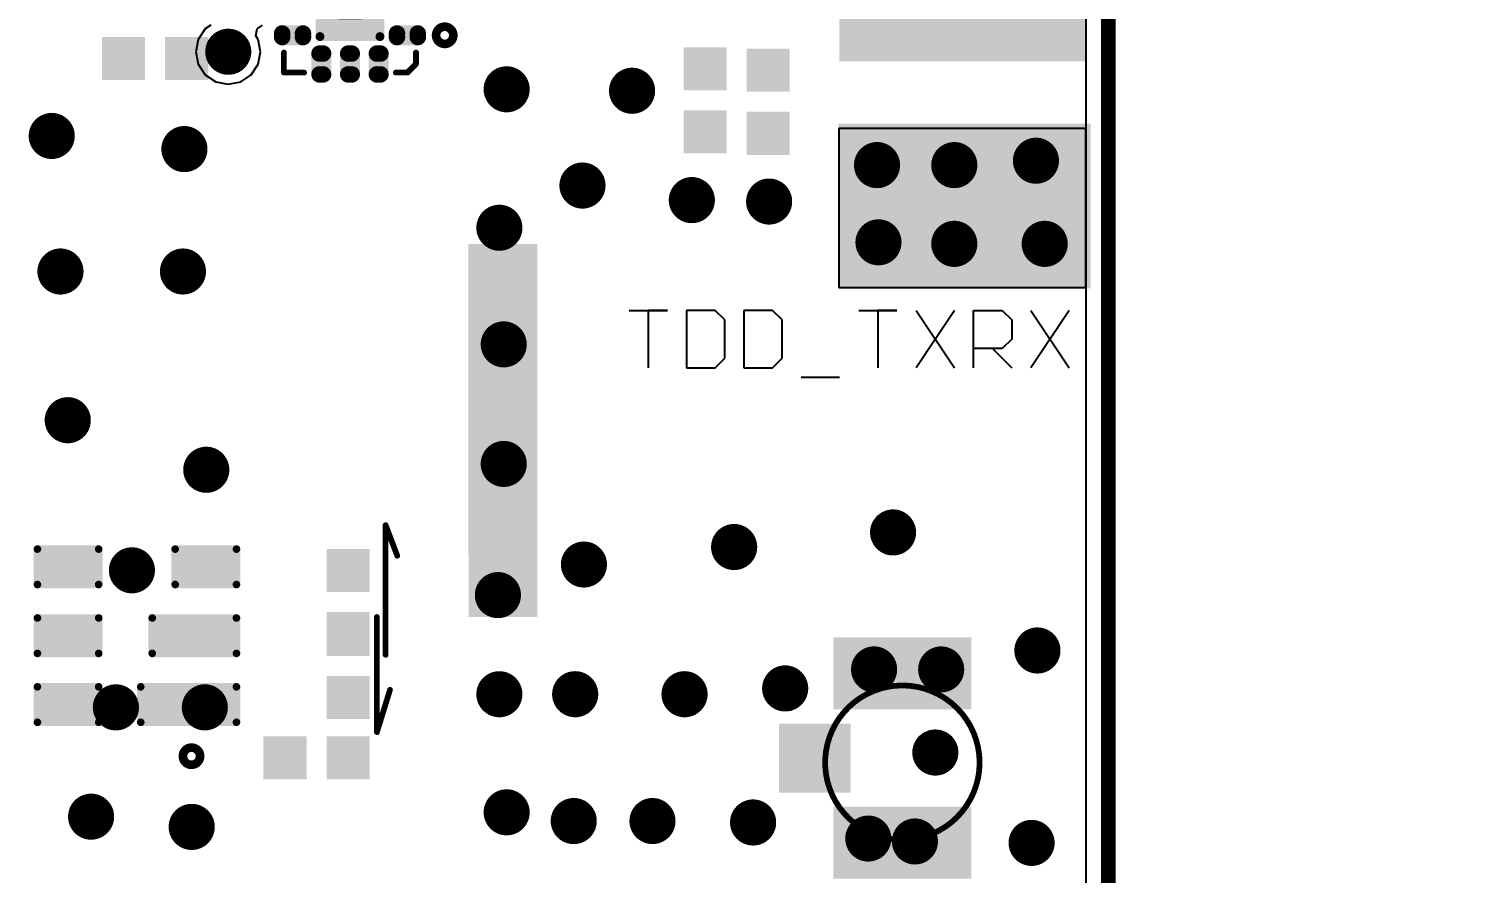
# Model space of a CAD drawing. Header units: inches. Extents: x -103 to 137, y -40 to 49.
# Drawn here: x -9.97 to 15, y -9.31 to 5.41 of the extents above; entities that cross this region are included whole.
import ezdxf

# ---------------------------------------------------------------- set-up
doc = ezdxf.new("R2010")
doc.units = ezdxf.units.IN
doc.header["$MEASUREMENT"] = 0
for name, color, linetype in [('BottomPaste', 16, 'Continuous'), ('BottomSolder', 6, 'Continuous'), ('KeepOutLayer', 6, 'Continuous'), ('Mechanical1', 6, 'Continuous'), ('MidLayer1', 16, 'Continuous'), ('MultiLayer', 9, 'Continuous'), ('TopOverlay', 2, 'Continuous'), ('TopPaste', 8, 'Continuous'), ('TopSolder', 216, 'Continuous'), ('ViaHoleLayer', 16, 'Continuous')]:
    doc.layers.add(name, color=color, linetype=linetype)
doc.layers.add('dim', color=82, linetype='Continuous', lineweight=20)
doc.styles.add('ROMANC', font='romanc.shx', dxfattribs={"bigfont": 'gbcbig.shx'})
doc.dimstyles.new('YanXiu', dxfattribs={"dimtxt": 2.5, "dimasz": 2.2, "dimexe": 0.66, "dimexo": 0.66, "dimgap": 0.66, "dimtad": 0, "dimdsep": 46, "dimtxsty": 'ROMANC', "dimcen": 0, "dimclrd": 256, "dimclre": 131, "dimclrt": 42, "dimazin": 2, "dimtfac": 1, "dimtofl": 0, "dimtmove": 0, "dimatfit": 3, "dimfxl": 1, "dimlwd": 5, "dimlwe": 5, "dimarcsym": 0})

# ---------------------------------------------------------------- blocks, each defined once
blk = doc.blocks.new('HP5210_3')
at = {"layer": 'TopPaste'}
blk.add_solid([(-0.10236, -0.01505), (0.10236, -0.01505), (-0.10236, 0.02432), (0.10236, 0.02432)], dxfattribs=at)
at = {"layer": 'TopSolder'}
blk.add_solid([(-0.10636, -0.01905), (0.10636, -0.01905), (-0.10636, 0.02832), (0.10636, 0.02832)], dxfattribs=at)
blk = doc.blocks.new('CL331_0472_2_10_30')
at = {"layer": 'Mechanical1'}
for points, const_width in [([(0.0498, -0.03002, 1), (-0.05613, -0.03002, 1)], 0.00394), ([(-0.05711, -0.03002, 1), (-0.05515, -0.03002, 1)], 0.00197), ([(0.04882, -0.03002, 1), (0.05079, -0.03002, 1)], 0.00197)]:
    blk.add_lwpolyline(points, format="xyb", close=True, dxfattribs=dict(at, const_width=const_width))
at = {"layer": 'TopPaste'}
for points in [[(-0.01968, 0.00935), (0.01969, 0.00935), (-0.01968, 0.05069), (0.01969, 0.05069)], [(-0.07874, -0.07333), (-0.0374, -0.07333), (-0.07874, 0.01329), (-0.0374, 0.01329)], [(0.0374, -0.07333), (0.07874, -0.07333), (0.0374, 0.01329), (0.07874, 0.01329)]]:
    blk.add_solid(points, dxfattribs=at)
at = {"layer": 'TopSolder'}
for points in [[(-0.02368, 0.00535), (0.02369, 0.00535), (-0.02368, 0.05469), (0.02369, 0.05469)], [(-0.08274, -0.07733), (-0.0334, -0.07733), (-0.08274, 0.01729), (-0.0334, 0.01729)], [(0.0334, -0.07733), (0.08274, -0.07733), (0.0334, 0.01729), (0.08274, 0.01729)]]:
    blk.add_solid(points, dxfattribs=at)
blk = doc.blocks.new('DCC6C_3_0_3_0___38')
at = {"layer": 'TopOverlay'}
for points, const_width in [([(-0.0315, 0.08268, 1), (-0.04331, 0.08268, 1)], 0.00591), ([(-0.04478, 0.08268, 1), (-0.04183, 0.08268, 1)], 0.00295), ([(-0.03297, 0.08268, 1), (-0.03002, 0.08268, 1)], 0.00295)]:
    blk.add_lwpolyline(points, format="xyb", close=True, dxfattribs=dict(at, const_width=const_width))
at = {"layer": 'TopPaste', "const_width": 0.00064}
for points in [[(-0.06858, 0.0594, 1), (-0.06794, 0.0594, 1)], [(-0.00293, 0.0594, 1), (-0.00229, 0.0594, 1)], [(0.02591, 0.0594, 1), (0.02655, 0.0594, 1)], [(0.06794, 0.0594, 1), (0.06858, 0.0594, 1)], [(-0.06858, 0.03509, 1), (-0.06794, 0.03509, 1)], [(-0.00293, 0.03509, 1), (-0.00229, 0.03509, 1)], [(0.02591, 0.03509, 1), (0.02655, 0.03509, 1)], [(0.06794, 0.03509, 1), (0.06858, 0.03509, 1)], [(-0.06858, 0.01216, 1), (-0.06794, 0.01216, 1)], [(-0.0108, 0.01216, 1), (-0.01016, 0.01216, 1)], [(0.02591, 0.01216, 1), (0.02655, 0.01216, 1)], [(0.06794, 0.01216, 1), (0.06858, 0.01216, 1)], [(-0.06858, -0.01216, 1), (-0.06794, -0.01216, 1)], [(-0.0108, -0.01216, 1), (-0.01016, -0.01216, 1)], [(0.02591, -0.01216, 1), (0.02655, -0.01216, 1)], [(0.06794, -0.01216, 1), (0.06858, -0.01216, 1)], [(-0.06858, -0.03509, 1), (-0.06794, -0.03509, 1)], [(-0.02655, -0.03509, 1), (-0.02591, -0.03509, 1)], [(0.02591, -0.03509, 1), (0.02655, -0.03509, 1)], [(0.06794, -0.03509, 1), (0.06858, -0.03509, 1)], [(-0.06858, -0.0594, 1), (-0.06794, -0.0594, 1)], [(-0.02655, -0.0594, 1), (-0.02591, -0.0594, 1)], [(0.02591, -0.0594, 1), (0.02655, -0.0594, 1)], [(0.06794, -0.0594, 1), (0.06858, -0.0594, 1)]]:
    blk.add_lwpolyline(points, format="xyb", close=True, dxfattribs=at)
at = {"layer": 'TopPaste'}
for points in [[(-0.0689, 0.03509), (-0.00197, 0.03509), (-0.0689, 0.0594), (-0.00197, 0.0594)], [(-0.06826, 0.03445), (-0.00261, 0.03445), (-0.06826, 0.06004), (-0.00261, 0.06004)], [(0.02559, 0.03509), (0.0689, 0.03509), (0.02559, 0.0594), (0.0689, 0.0594)], [(0.02623, 0.03445), (0.06826, 0.03445), (0.02623, 0.06004), (0.06826, 0.06004)], [(-0.0689, -0.01216), (-0.00984, -0.01216), (-0.0689, 0.01216), (-0.00984, 0.01216)], [(-0.06826, -0.0128), (-0.01048, -0.0128), (-0.06826, 0.0128), (-0.01048, 0.0128)], [(0.02559, -0.01216), (0.0689, -0.01216), (0.02559, 0.01216), (0.0689, 0.01216)], [(0.02623, -0.0128), (0.06826, -0.0128), (0.02623, 0.0128), (0.06826, 0.0128)], [(-0.0689, -0.0594), (-0.02559, -0.0594), (-0.0689, -0.03509), (-0.02559, -0.03509)], [(-0.06826, -0.06004), (-0.02623, -0.06004), (-0.06826, -0.03445), (-0.02623, -0.03445)], [(0.02559, -0.0594), (0.0689, -0.0594), (0.02559, -0.03509), (0.0689, -0.03509)], [(0.02623, -0.06004), (0.06826, -0.06004), (0.02623, -0.03445), (0.06826, -0.03445)]]:
    blk.add_solid(points, dxfattribs=at)
at = {"layer": 'TopSolder', "const_width": 0.00261}
for points in [[(-0.06956, 0.0594, 1), (-0.06695, 0.0594, 1)], [(-0.00391, 0.0594, 1), (-0.0013, 0.0594, 1)], [(0.02493, 0.0594, 1), (0.02753, 0.0594, 1)], [(0.06695, 0.0594, 1), (0.06956, 0.0594, 1)], [(-0.06956, 0.03509, 1), (-0.06695, 0.03509, 1)], [(-0.00391, 0.03509, 1), (-0.0013, 0.03509, 1)], [(0.02493, 0.03509, 1), (0.02753, 0.03509, 1)], [(0.06695, 0.03509, 1), (0.06956, 0.03509, 1)], [(-0.06956, 0.01216, 1), (-0.06695, 0.01216, 1)], [(-0.01179, 0.01216, 1), (-0.00918, 0.01216, 1)], [(0.02493, 0.01216, 1), (0.02753, 0.01216, 1)], [(0.06695, 0.01216, 1), (0.06956, 0.01216, 1)], [(-0.06956, -0.01216, 1), (-0.06695, -0.01216, 1)], [(-0.01179, -0.01216, 1), (-0.00918, -0.01216, 1)], [(0.02493, -0.01216, 1), (0.02753, -0.01216, 1)], [(0.06695, -0.01216, 1), (0.06956, -0.01216, 1)], [(-0.06956, -0.03509, 1), (-0.06695, -0.03509, 1)], [(-0.02753, -0.03509, 1), (-0.02493, -0.03509, 1)], [(0.02493, -0.03509, 1), (0.02753, -0.03509, 1)], [(0.06695, -0.03509, 1), (0.06956, -0.03509, 1)], [(-0.06956, -0.0594, 1), (-0.06695, -0.0594, 1)], [(-0.02753, -0.0594, 1), (-0.02493, -0.0594, 1)], [(0.02493, -0.0594, 1), (0.02753, -0.0594, 1)], [(0.06695, -0.0594, 1), (0.06956, -0.0594, 1)]]:
    blk.add_lwpolyline(points, format="xyb", close=True, dxfattribs=at)
at = {"layer": 'TopSolder'}
for points in [[(-0.07087, 0.03509), (0, 0.03509), (-0.07087, 0.0594), (0, 0.0594)], [(-0.06826, 0.03248), (-0.00261, 0.03248), (-0.06826, 0.06201), (-0.00261, 0.06201)], [(0.02362, 0.03509), (0.07087, 0.03509), (0.02362, 0.0594), (0.07087, 0.0594)], [(0.02623, 0.03248), (0.06826, 0.03248), (0.02623, 0.06201), (0.06826, 0.06201)], [(-0.07087, -0.01216), (-0.00787, -0.01216), (-0.07087, 0.01216), (-0.00787, 0.01216)], [(-0.06826, -0.01476), (-0.01048, -0.01476), (-0.06826, 0.01476), (-0.01048, 0.01476)], [(0.02362, -0.01216), (0.07087, -0.01216), (0.02362, 0.01216), (0.07087, 0.01216)], [(0.02623, -0.01476), (0.06826, -0.01476), (0.02623, 0.01476), (0.06826, 0.01476)], [(-0.07087, -0.0594), (-0.02362, -0.0594), (-0.07087, -0.03509), (-0.02362, -0.03509)], [(-0.06826, -0.06201), (-0.02623, -0.06201), (-0.06826, -0.03248), (-0.02623, -0.03248)], [(0.02362, -0.0594), (0.07087, -0.0594), (0.02362, -0.03509), (0.07087, -0.03509)], [(0.02623, -0.06201), (0.06826, -0.06201), (0.02623, -0.03248), (0.06826, -0.03248)]]:
    blk.add_solid(points, dxfattribs=at)
blk = doc.blocks.new('____12_2_2___39')
at = {"layer": 'TopOverlay', "const_width": 0.00394}
for points in [[(-0.03937, 0.04528), (-0.04528, 0.03937)], [(-0.04528, 0.03937), (-0.04528, 0.0315)], [(-0.0315, 0.04528), (-0.03937, 0.04528)], [(0.04528, 0.04528), (0.0315, 0.04528)], [(0.04528, 0.04528), (0.04528, 0.0315)], [(-0.04528, -0.0315), (-0.04528, -0.04528)], [(0.04528, -0.0315), (0.04528, -0.04528)], [(-0.0315, -0.04528), (-0.04528, -0.04528)], [(0.04528, -0.04528), (0.0315, -0.04528)]]:
    blk.add_lwpolyline(points, dxfattribs=at)
at = {"layer": 'TopOverlay'}
for points, const_width in [([(-0.04626, 0.03937, 1), (-0.04429, 0.03937, 1)], 0.00197), ([(-0.04626, 0.03937, 1), (-0.04429, 0.03937, 1)], 0.00197), ([(-0.04035, 0.04528, 1), (-0.03839, 0.04528, 1)], 0.00197), ([(-0.04035, 0.04528, 1), (-0.03839, 0.04528, 1)], 0.00197), ([(-0.03248, 0.04528, 1), (-0.03051, 0.04528, 1)], 0.00197), ([(0.03051, 0.04528, 1), (0.03248, 0.04528, 1)], 0.00197), ([(0.04429, 0.04528, 1), (0.04626, 0.04528, 1)], 0.00197), ([(0.04429, 0.04528, 1), (0.04626, 0.04528, 1)], 0.00197), ([(-0.04626, 0.0315, 1), (-0.04429, 0.0315, 1)], 0.00197), ([(0.04429, 0.0315, 1), (0.04626, 0.0315, 1)], 0.00197), ([(-0.05906, 0.01969, 1), (-0.07087, 0.01969, 1)], 0.00591), ([(-0.07234, 0.01969, 1), (-0.06939, 0.01969, 1)], 0.00295), ([(-0.06053, 0.01969, 1), (-0.05758, 0.01969, 1)], 0.00295), ([(-0.04626, -0.0315, 1), (-0.04429, -0.0315, 1)], 0.00197), ([(0.04429, -0.0315, 1), (0.04626, -0.0315, 1)], 0.00197), ([(-0.04626, -0.04528, 1), (-0.04429, -0.04528, 1)], 0.00197), ([(-0.04626, -0.04528, 1), (-0.04429, -0.04528, 1)], 0.00197), ([(-0.03248, -0.04528, 1), (-0.03051, -0.04528, 1)], 0.00197), ([(0.03051, -0.04528, 1), (0.03248, -0.04528, 1)], 0.00197), ([(0.04429, -0.04528, 1), (0.04626, -0.04528, 1)], 0.00197), ([(0.04429, -0.04528, 1), (0.04626, -0.04528, 1)], 0.00197)]:
    blk.add_lwpolyline(points, format="xyb", close=True, dxfattribs=dict(at, const_width=const_width))
at = {"layer": 'TopPaste'}
for p, q in [((0.00787, 0.00787), (-0.00787, 0.00787)), ((-0.00787, 0.00787), (-0.00787, -0.00787)), ((0.00787, -0.00787), (0.00787, 0.00787)), ((-0.00787, -0.00787), (0.00787, -0.00787))]:
    blk.add_line(p, q, dxfattribs=at)
at = {"layer": 'TopPaste', "const_width": 0.00369}
for points in [[(-0.02276, 0.04651, 1), (-0.01907, 0.04651, 1)], [(-0.0203, 0.04651, 1), (-0.01661, 0.04651, 1)], [(-0.00308, 0.04651, 1), (0.00062, 0.04651, 1)], [(-0.00062, 0.04651, 1), (0.00308, 0.04651, 1)], [(0.01661, 0.04651, 1), (0.0203, 0.04651, 1)], [(0.01907, 0.04651, 1), (0.02276, 0.04651, 1)], [(-0.02276, 0.03223, 1), (-0.01907, 0.03223, 1)], [(-0.0203, 0.03223, 1), (-0.01661, 0.03223, 1)], [(-0.00308, 0.03223, 1), (0.00062, 0.03223, 1)], [(-0.00062, 0.03223, 1), (0.00308, 0.03223, 1)], [(0.01661, 0.03223, 1), (0.0203, 0.03223, 1)], [(0.01907, 0.03223, 1), (0.02276, 0.03223, 1)], [(-0.04835, 0.02092, 1), (-0.04466, 0.02092, 1)], [(-0.04835, 0.01845, 1), (-0.04466, 0.01845, 1)], [(-0.03408, 0.02092, 1), (-0.03039, 0.02092, 1)], [(-0.03408, 0.01845, 1), (-0.03039, 0.01845, 1)], [(0.03039, 0.02092, 1), (0.03408, 0.02092, 1)], [(0.03039, 0.01845, 1), (0.03408, 0.01845, 1)], [(0.04466, 0.02092, 1), (0.04835, 0.02092, 1)], [(0.04466, 0.01845, 1), (0.04835, 0.01845, 1)], [(-0.04835, 0.00123, 1), (-0.04466, 0.00123, 1)], [(-0.04835, -0.00123, 1), (-0.04466, -0.00123, 1)], [(-0.03408, 0.00123, 1), (-0.03039, 0.00123, 1)], [(-0.03408, -0.00123, 1), (-0.03039, -0.00123, 1)], [(0.03039, 0.00123, 1), (0.03408, 0.00123, 1)], [(0.03039, -0.00123, 1), (0.03408, -0.00123, 1)], [(0.04466, 0.00123, 1), (0.04835, 0.00123, 1)], [(0.04466, -0.00123, 1), (0.04835, -0.00123, 1)], [(-0.04835, -0.01845, 1), (-0.04466, -0.01845, 1)], [(-0.04835, -0.02092, 1), (-0.04466, -0.02092, 1)], [(-0.03408, -0.01845, 1), (-0.03039, -0.01845, 1)], [(-0.03408, -0.02092, 1), (-0.03039, -0.02092, 1)], [(0.03039, -0.01845, 1), (0.03408, -0.01845, 1)], [(0.03039, -0.02092, 1), (0.03408, -0.02092, 1)], [(0.04466, -0.01845, 1), (0.04835, -0.01845, 1)], [(0.04466, -0.02092, 1), (0.04835, -0.02092, 1)], [(-0.02276, -0.03223, 1), (-0.01907, -0.03223, 1)], [(-0.0203, -0.03223, 1), (-0.01661, -0.03223, 1)], [(-0.00308, -0.03223, 1), (0.00062, -0.03223, 1)], [(-0.00062, -0.03223, 1), (0.00308, -0.03223, 1)], [(0.01661, -0.03223, 1), (0.0203, -0.03223, 1)], [(0.01907, -0.03223, 1), (0.02276, -0.03223, 1)], [(-0.02276, -0.04651, 1), (-0.01907, -0.04651, 1)], [(-0.0203, -0.04651, 1), (-0.01661, -0.04651, 1)], [(-0.00308, -0.04651, 1), (0.00062, -0.04651, 1)], [(-0.00062, -0.04651, 1), (0.00308, -0.04651, 1)], [(0.01661, -0.04651, 1), (0.0203, -0.04651, 1)], [(0.01907, -0.04651, 1), (0.02276, -0.04651, 1)]]:
    blk.add_lwpolyline(points, format="xyb", close=True, dxfattribs=at)
at = {"layer": 'TopPaste'}
for points in [[(-0.02092, 0.02854), (-0.01845, 0.02854), (-0.02092, 0.0502), (-0.01845, 0.0502)], [(-0.00123, 0.02854), (0.00123, 0.02854), (-0.00123, 0.0502), (0.00123, 0.0502)], [(0.01845, 0.02854), (0.02092, 0.02854), (0.01845, 0.0502), (0.02092, 0.0502)], [(-0.02461, 0.03223), (-0.01476, 0.03223), (-0.02461, 0.04651), (-0.01476, 0.04651)], [(-0.00492, 0.03223), (0.00492, 0.03223), (-0.00492, 0.04651), (0.00492, 0.04651)], [(0.01476, 0.03223), (0.02461, 0.03223), (0.01476, 0.04651), (0.02461, 0.04651)], [(-0.02854, 0.01845), (-0.02854, 0.02092), (-0.0502, 0.01845), (-0.0502, 0.02092)], [(-0.03223, 0.01476), (-0.03223, 0.02461), (-0.04651, 0.01476), (-0.04651, 0.02461)], [(0.0502, 0.01845), (0.0502, 0.02092), (0.02854, 0.01845), (0.02854, 0.02092)], [(0.04651, 0.01476), (0.04651, 0.02461), (0.03223, 0.01476), (0.03223, 0.02461)], [(-0.01772, -0.01772), (0.01772, -0.01772), (-0.01772, 0.01772), (0.01772, 0.01772)], [(-0.02854, -0.00123), (-0.02854, 0.00123), (-0.0502, -0.00123), (-0.0502, 0.00123)], [(-0.03223, -0.00492), (-0.03223, 0.00492), (-0.04651, -0.00492), (-0.04651, 0.00492)], [(0.0502, -0.00123), (0.0502, 0.00123), (0.02854, -0.00123), (0.02854, 0.00123)], [(0.04651, -0.00492), (0.04651, 0.00492), (0.03223, -0.00492), (0.03223, 0.00492)], [(-0.02854, -0.02092), (-0.02854, -0.01845), (-0.0502, -0.02092), (-0.0502, -0.01845)], [(-0.03223, -0.02461), (-0.03223, -0.01476), (-0.04651, -0.02461), (-0.04651, -0.01476)], [(0.0502, -0.02092), (0.0502, -0.01845), (0.02854, -0.02092), (0.02854, -0.01845)], [(0.04651, -0.02461), (0.04651, -0.01476), (0.03223, -0.02461), (0.03223, -0.01476)], [(-0.02092, -0.0502), (-0.01845, -0.0502), (-0.02092, -0.02854), (-0.01845, -0.02854)], [(-0.00123, -0.0502), (0.00123, -0.0502), (-0.00123, -0.02854), (0.00123, -0.02854)], [(0.01845, -0.0502), (0.02092, -0.0502), (0.01845, -0.02854), (0.02092, -0.02854)], [(-0.02461, -0.04651), (-0.01476, -0.04651), (-0.02461, -0.03223), (-0.01476, -0.03223)], [(-0.00492, -0.04651), (0.00492, -0.04651), (-0.00492, -0.03223), (0.00492, -0.03223)], [(0.01476, -0.04651), (0.02461, -0.04651), (0.01476, -0.03223), (0.02461, -0.03223)]]:
    blk.add_solid(points, dxfattribs=at)
at = {"layer": 'TopSolder'}
for points, const_width in [([(-0.02374, 0.04651, 1), (-0.01809, 0.04651, 1)], 0.00566), ([(-0.02128, 0.04651, 1), (-0.01562, 0.04651, 1)], 0.00566), ([(-0.00406, 0.04651, 1), (0.0016, 0.04651, 1)], 0.00566), ([(-0.0016, 0.04651, 1), (0.00406, 0.04651, 1)], 0.00566), ([(0.01562, 0.04651, 1), (0.02128, 0.04651, 1)], 0.00566), ([(0.01809, 0.04651, 1), (0.02374, 0.04651, 1)], 0.00566), ([(-0.02374, 0.03223, 1), (-0.01809, 0.03223, 1)], 0.00566), ([(-0.02128, 0.03223, 1), (-0.01562, 0.03223, 1)], 0.00566), ([(-0.00406, 0.03223, 1), (0.0016, 0.03223, 1)], 0.00566), ([(-0.0016, 0.03223, 1), (0.00406, 0.03223, 1)], 0.00566), ([(0.01562, 0.03223, 1), (0.02128, 0.03223, 1)], 0.00566), ([(0.01809, 0.03223, 1), (0.02374, 0.03223, 1)], 0.00566), ([(-0.04934, 0.02092, 1), (-0.04368, 0.02092, 1)], 0.00566), ([(-0.04934, 0.01845, 1), (-0.04368, 0.01845, 1)], 0.00566), ([(-0.03506, 0.02092, 1), (-0.0294, 0.02092, 1)], 0.00566), ([(-0.03506, 0.01845, 1), (-0.0294, 0.01845, 1)], 0.00566), ([(-0.0221, 0.02057, 1), (-0.01905, 0.02057, 1)], 0.00305), ([(0.01905, 0.02057, 1), (0.0221, 0.02057, 1)], 0.00305), ([(0.0294, 0.02092, 1), (0.03506, 0.02092, 1)], 0.00566), ([(0.0294, 0.01845, 1), (0.03506, 0.01845, 1)], 0.00566), ([(0.04368, 0.02092, 1), (0.04934, 0.02092, 1)], 0.00566), ([(0.04368, 0.01845, 1), (0.04934, 0.01845, 1)], 0.00566), ([(-0.04934, 0.00123, 1), (-0.04368, 0.00123, 1)], 0.00566), ([(-0.04934, -0.00123, 1), (-0.04368, -0.00123, 1)], 0.00566), ([(-0.03506, 0.00123, 1), (-0.0294, 0.00123, 1)], 0.00566), ([(-0.03506, -0.00123, 1), (-0.0294, -0.00123, 1)], 0.00566), ([(0.0294, 0.00123, 1), (0.03506, 0.00123, 1)], 0.00566), ([(0.0294, -0.00123, 1), (0.03506, -0.00123, 1)], 0.00566), ([(0.04368, 0.00123, 1), (0.04934, 0.00123, 1)], 0.00566), ([(0.04368, -0.00123, 1), (0.04934, -0.00123, 1)], 0.00566), ([(-0.04934, -0.01845, 1), (-0.04368, -0.01845, 1)], 0.00566), ([(-0.04934, -0.02092, 1), (-0.04368, -0.02092, 1)], 0.00566), ([(-0.03506, -0.01845, 1), (-0.0294, -0.01845, 1)], 0.00566), ([(-0.03506, -0.02092, 1), (-0.0294, -0.02092, 1)], 0.00566), ([(-0.0221, -0.02057, 1), (-0.01905, -0.02057, 1)], 0.00305), ([(0.01905, -0.02057, 1), (0.0221, -0.02057, 1)], 0.00305), ([(0.0294, -0.01845, 1), (0.03506, -0.01845, 1)], 0.00566), ([(0.0294, -0.02092, 1), (0.03506, -0.02092, 1)], 0.00566), ([(0.04368, -0.01845, 1), (0.04934, -0.01845, 1)], 0.00566), ([(0.04368, -0.02092, 1), (0.04934, -0.02092, 1)], 0.00566), ([(-0.02374, -0.03223, 1), (-0.01809, -0.03223, 1)], 0.00566), ([(-0.02128, -0.03223, 1), (-0.01562, -0.03223, 1)], 0.00566), ([(-0.00406, -0.03223, 1), (0.0016, -0.03223, 1)], 0.00566), ([(-0.0016, -0.03223, 1), (0.00406, -0.03223, 1)], 0.00566), ([(0.01562, -0.03223, 1), (0.02128, -0.03223, 1)], 0.00566), ([(0.01809, -0.03223, 1), (0.02374, -0.03223, 1)], 0.00566), ([(-0.02374, -0.04651, 1), (-0.01809, -0.04651, 1)], 0.00566), ([(-0.02128, -0.04651, 1), (-0.01562, -0.04651, 1)], 0.00566), ([(-0.00406, -0.04651, 1), (0.0016, -0.04651, 1)], 0.00566), ([(-0.0016, -0.04651, 1), (0.00406, -0.04651, 1)], 0.00566), ([(0.01562, -0.04651, 1), (0.02128, -0.04651, 1)], 0.00566), ([(0.01809, -0.04651, 1), (0.02374, -0.04651, 1)], 0.00566)]:
    blk.add_lwpolyline(points, format="xyb", close=True, dxfattribs=dict(at, const_width=const_width))
for points in [[(-0.02092, 0.02657), (-0.01845, 0.02657), (-0.02092, 0.05217), (-0.01845, 0.05217)], [(-0.00123, 0.02657), (0.00123, 0.02657), (-0.00123, 0.05217), (0.00123, 0.05217)], [(0.01845, 0.02657), (0.02092, 0.02657), (0.01845, 0.05217), (0.02092, 0.05217)], [(-0.02657, 0.03223), (-0.0128, 0.03223), (-0.02657, 0.04651), (-0.0128, 0.04651)], [(-0.00689, 0.03223), (0.00689, 0.03223), (-0.00689, 0.04651), (0.00689, 0.04651)], [(0.0128, 0.03223), (0.02657, 0.03223), (0.0128, 0.04651), (0.02657, 0.04651)], [(-0.02657, 0.01845), (-0.02657, 0.02092), (-0.05217, 0.01845), (-0.05217, 0.02092)], [(-0.03223, 0.0128), (-0.03223, 0.02657), (-0.04651, 0.0128), (-0.04651, 0.02657)], [(-0.02362, -0.02057), (0.02362, -0.02057), (-0.02362, 0.02057), (0.02362, 0.02057)], [(-0.02057, -0.02362), (0.02057, -0.02362), (-0.02057, 0.02362), (0.02057, 0.02362)], [(0.05217, 0.01845), (0.05217, 0.02092), (0.02657, 0.01845), (0.02657, 0.02092)], [(0.04651, 0.0128), (0.04651, 0.02657), (0.03223, 0.0128), (0.03223, 0.02657)], [(-0.02657, -0.00123), (-0.02657, 0.00123), (-0.05217, -0.00123), (-0.05217, 0.00123)], [(-0.03223, -0.00689), (-0.03223, 0.00689), (-0.04651, -0.00689), (-0.04651, 0.00689)], [(0.05217, -0.00123), (0.05217, 0.00123), (0.02657, -0.00123), (0.02657, 0.00123)], [(0.04651, -0.00689), (0.04651, 0.00689), (0.03223, -0.00689), (0.03223, 0.00689)], [(-0.02657, -0.02092), (-0.02657, -0.01845), (-0.05217, -0.02092), (-0.05217, -0.01845)], [(-0.03223, -0.02657), (-0.03223, -0.0128), (-0.04651, -0.02657), (-0.04651, -0.0128)], [(0.05217, -0.02092), (0.05217, -0.01845), (0.02657, -0.02092), (0.02657, -0.01845)], [(0.04651, -0.02657), (0.04651, -0.0128), (0.03223, -0.02657), (0.03223, -0.0128)], [(-0.02092, -0.05217), (-0.01845, -0.05217), (-0.02092, -0.02657), (-0.01845, -0.02657)], [(-0.00123, -0.05217), (0.00123, -0.05217), (-0.00123, -0.02657), (0.00123, -0.02657)], [(0.01845, -0.05217), (0.02092, -0.05217), (0.01845, -0.02657), (0.02092, -0.02657)], [(-0.02657, -0.04651), (-0.0128, -0.04651), (-0.02657, -0.03223), (-0.0128, -0.03223)], [(-0.00689, -0.04651), (0.00689, -0.04651), (-0.00689, -0.03223), (0.00689, -0.03223)], [(0.0128, -0.04651), (0.02657, -0.04651), (0.0128, -0.03223), (0.02657, -0.03223)]]:
    blk.add_solid(points, dxfattribs=at)
blk = doc.blocks.new('SMA_EDGE_49')
at = {"layer": 'BottomPaste'}
for points in [[(-0.1975, 0.1075), (-0.0325, 0.1075), (-0.1975, 0.2125), (-0.0325, 0.2125)], [(-0.1975, -0.1675), (-0.0325, -0.1675), (-0.1975, -0.0625), (-0.0325, -0.0625)]]:
    blk.add_solid(points, dxfattribs=at)
at = {"layer": 'BottomSolder'}
for p, q in [((-0.03181, 0.21327), (-0.2011, 0.21327)), ((-0.2011, 0.21327), (-0.2011, 0.10421)), ((-0.03181, 0.10421), (-0.03181, 0.21327)), ((-0.2011, 0.10421), (-0.03181, 0.10421)), ((-0.03181, -0.06193), (-0.2011, -0.06193)), ((-0.2011, -0.06193), (-0.2011, -0.17098)), ((-0.03181, -0.17098), (-0.03181, -0.06193)), ((-0.2011, -0.17098), (-0.03181, -0.17098))]:
    blk.add_line(p, q, dxfattribs=at)
for points in [[(-0.2015, 0.1035), (-0.0285, 0.1035), (-0.2015, 0.2165), (-0.0285, 0.2165)], [(-0.2015, -0.1715), (-0.0285, -0.1715), (-0.2015, -0.0585), (-0.0285, -0.0585)]]:
    blk.add_solid(points, dxfattribs=at)
at = {"layer": 'TopPaste'}
for points in [[(-0.19896, 0.10614), (-0.03396, 0.10614), (-0.19896, 0.21114), (-0.03396, 0.21114)], [(-0.19896, -0.01386), (-0.03396, -0.01386), (-0.19896, 0.05614), (-0.03396, 0.05614)], [(-0.19896, -0.16886), (-0.03396, -0.16886), (-0.19896, -0.06386), (-0.03396, -0.06386)]]:
    blk.add_solid(points, dxfattribs=at)
at = {"layer": 'TopSolder'}
for points in [[(-0.20093, 0.10417), (-0.03199, 0.10417), (-0.20093, 0.21311), (-0.03199, 0.21311)], [(-0.20093, -0.01583), (-0.03199, -0.01583), (-0.20093, 0.05811), (-0.03199, 0.05811)], [(-0.20093, -0.17083), (-0.03199, -0.17083), (-0.20093, -0.06189), (-0.03199, -0.06189)]]:
    blk.add_solid(points, dxfattribs=at)
blk = doc.blocks.new('____402_____133')
at = {"layer": 'TopPaste'}
for points in [[(-0.03445, -0.0128), (-0.00886, -0.0128), (-0.03445, 0.0128), (-0.00886, 0.0128)], [(0.00886, -0.0128), (0.03445, -0.0128), (0.00886, 0.0128), (0.03445, 0.0128)]]:
    blk.add_solid(points, dxfattribs=at)
at = {"layer": 'TopSolder'}
for points in [[(-0.03642, -0.01476), (-0.00689, -0.01476), (-0.03642, 0.01476), (-0.00689, 0.01476)], [(0.00689, -0.01476), (0.03642, -0.01476), (0.00689, 0.01476), (0.03642, 0.01476)]]:
    blk.add_solid(points, dxfattribs=at)
blk = doc.blocks.new('____402_____136')
at = {"layer": 'TopPaste'}
for points in [[(-0.03445, -0.0128), (-0.00886, -0.0128), (-0.03445, 0.0128), (-0.00886, 0.0128)], [(0.00886, -0.0128), (0.03445, -0.0128), (0.00886, 0.0128), (0.03445, 0.0128)]]:
    blk.add_solid(points, dxfattribs=at)
at = {"layer": 'TopSolder'}
for points in [[(-0.03642, -0.01476), (-0.00689, -0.01476), (-0.03642, 0.01476), (-0.00689, 0.01476)], [(0.00689, -0.01476), (0.03642, -0.01476), (0.00689, 0.01476), (0.03642, 0.01476)]]:
    blk.add_solid(points, dxfattribs=at)
blk = doc.blocks.new('____402_____140')
at = {"layer": 'TopPaste'}
for points in [[(-0.03445, -0.0128), (-0.00886, -0.0128), (-0.03445, 0.0128), (-0.00886, 0.0128)], [(0.00886, -0.0128), (0.03445, -0.0128), (0.00886, 0.0128), (0.03445, 0.0128)]]:
    blk.add_solid(points, dxfattribs=at)
at = {"layer": 'TopSolder'}
for points in [[(-0.03642, -0.01476), (-0.00689, -0.01476), (-0.03642, 0.01476), (-0.00689, 0.01476)], [(0.00689, -0.01476), (0.03642, -0.01476), (0.00689, 0.01476), (0.03642, 0.01476)]]:
    blk.add_solid(points, dxfattribs=at)
blk = doc.blocks.new('____402_____143')
at = {"layer": 'TopPaste'}
for points in [[(-0.03445, -0.0128), (-0.00886, -0.0128), (-0.03445, 0.0128), (-0.00886, 0.0128)], [(0.00886, -0.0128), (0.03445, -0.0128), (0.00886, 0.0128), (0.03445, 0.0128)]]:
    blk.add_solid(points, dxfattribs=at)
at = {"layer": 'TopSolder'}
for points in [[(-0.03642, -0.01476), (-0.00689, -0.01476), (-0.03642, 0.01476), (-0.00689, 0.01476)], [(0.00689, -0.01476), (0.03642, -0.01476), (0.00689, 0.01476), (0.03642, 0.01476)]]:
    blk.add_solid(points, dxfattribs=at)
blk = doc.blocks.new('____402_____144')
at = {"layer": 'TopPaste'}
for points in [[(-0.03445, -0.0128), (-0.00886, -0.0128), (-0.03445, 0.0128), (-0.00886, 0.0128)], [(0.00886, -0.0128), (0.03445, -0.0128), (0.00886, 0.0128), (0.03445, 0.0128)]]:
    blk.add_solid(points, dxfattribs=at)
at = {"layer": 'TopSolder'}
for points in [[(-0.03642, -0.01476), (-0.00689, -0.01476), (-0.03642, 0.01476), (-0.00689, 0.01476)], [(0.00689, -0.01476), (0.03642, -0.01476), (0.00689, 0.01476), (0.03642, 0.01476)]]:
    blk.add_solid(points, dxfattribs=at)
blk = doc.blocks.new('____402_____145')
at = {"layer": 'TopPaste'}
for points in [[(-0.03445, -0.0128), (-0.00886, -0.0128), (-0.03445, 0.0128), (-0.00886, 0.0128)], [(0.00886, -0.0128), (0.03445, -0.0128), (0.00886, 0.0128), (0.03445, 0.0128)]]:
    blk.add_solid(points, dxfattribs=at)
at = {"layer": 'TopSolder'}
for points in [[(-0.03642, -0.01476), (-0.00689, -0.01476), (-0.03642, 0.01476), (-0.00689, 0.01476)], [(0.00689, -0.01476), (0.03642, -0.01476), (0.00689, 0.01476), (0.03642, 0.01476)]]:
    blk.add_solid(points, dxfattribs=at)
blk = doc.blocks.new('*D217')
at = {"layer": 'Defpoints', "color": 0}
for p in [(0.773, 30.358), (40.358, 30.358), (0.773, -19.654)]:
    blk.add_point(p, dxfattribs=at)
at = {"layer": 'dim', "color": 131, "lineweight": 5}
for p, q in [((1.273, 30.358), (40.858, 30.358)), ((1.273, -19.654), (40.858, -19.654))]:
    blk.add_line(p, q, dxfattribs=at)
at = {"layer": 'dim', "lineweight": 5}
for p, q in [((40.358, 28.358), (40.358, 10.554)), ((40.358, -17.654), (40.358, 0.15))]:
    blk.add_line(p, q, dxfattribs=at)
at = {"layer": 'dim'}
for points in [[(40.025, 28.358), (40.692, 28.358), (40.358, 30.358)], [(40.025, -17.654), (40.692, -17.654), (40.358, -19.654)]]:
    blk.add_solid(points, dxfattribs=at)
at = {"layer": 'dim', "color": 42, "insert": (40.358, 5.352), "char_height": 2.5, "attachment_point": 5, "rotation": 90, "style": 'ROMANC'}
blk.add_mtext('50.01', dxfattribs=at)

msp = doc.modelspace()

# ---------------------------------------------------------------- linework, layer by layer
at = {"layer": 'BottomSolder', "const_width": 0.402}
for points in [[(-6.699, 5.003, 1), (-6.298, 5.003, 1)], [(-1.849, 4.349, 1), (-1.448, 4.349, 1)], [(0.335, 4.323, 1), (0.737, 4.323, 1)], [(-9.774, 3.536, 1), (-9.373, 3.536, 1)], [(-7.463, 3.307, 1), (-7.061, 3.307, 1)], [(7.371, 3.104, 1), (7.772, 3.104, 1)], [(4.602, 3.028, 1), (5.004, 3.028, 1)], [(5.948, 3.028, 1), (6.35, 3.028, 1)], [(-0.529, 2.672, 1), (-0.127, 2.672, 1)], [(1.376, 2.418, 1), (1.778, 2.418, 1)], [(2.723, 2.393, 1), (3.124, 2.393, 1)], [(-1.976, 1.936, 1), (-1.575, 1.936, 1)], [(4.628, 1.682, 1), (5.029, 1.682, 1)], [(5.948, 1.656, 1), (6.35, 1.656, 1)], [(7.523, 1.656, 1), (7.925, 1.656, 1)], [(-9.622, 1.174, 1), (-9.22, 1.174, 1)], [(-7.488, 1.174, 1), (-7.087, 1.174, 1)], [(-1.9, -0.096, 1), (-1.499, -0.096, 1)], [(-9.495, -1.417, 1), (-9.093, -1.417, 1)], [(-7.082, -2.281, 1), (-6.68, -2.281, 1)], [(-1.9, -2.179, 1), (-1.499, -2.179, 1)], [(4.882, -3.373, 1), (5.283, -3.373, 1)], [(2.113, -3.627, 1), (2.515, -3.627, 1)], [(-8.377, -4.033, 1), (-7.976, -4.033, 1)], [(-0.503, -3.932, 1), (-0.102, -3.932, 1)], [(-2.002, -4.465, 1), (-1.6, -4.465, 1)], [(7.396, -5.43, 1), (7.798, -5.43, 1)], [(4.551, -5.76, 1), (4.953, -5.76, 1)], [(5.72, -5.76, 1), (6.121, -5.76, 1)], [(3.002, -6.091, 1), (3.404, -6.091, 1)], [(-1.976, -6.192, 1), (-1.575, -6.192, 1)], [(-0.656, -6.192, 1), (-0.254, -6.192, 1)], [(1.249, -6.192, 1), (1.651, -6.192, 1)], [(-8.657, -6.421, 1), (-8.255, -6.421, 1)], [(-7.107, -6.421, 1), (-6.706, -6.421, 1)], [(5.618, -7.208, 1), (6.02, -7.208, 1)], [(-9.088, -8.326, 1), (-8.687, -8.326, 1)], [(-1.849, -8.25, 1), (-1.448, -8.25, 1)], [(-7.336, -8.504, 1), (-6.934, -8.504, 1)], [(-0.681, -8.402, 1), (-0.279, -8.402, 1)], [(0.691, -8.402, 1), (1.092, -8.402, 1)], [(2.443, -8.427, 1), (2.845, -8.427, 1)], [(4.45, -8.707, 1), (4.851, -8.707, 1)], [(5.263, -8.758, 1), (5.664, -8.758, 1)], [(7.295, -8.783, 1), (7.696, -8.783, 1)]]:
    msp.add_lwpolyline(points, format="xyb", close=True, dxfattribs=at)
at = {"layer": 'KeepOutLayer', "const_width": 0.254}
msp.add_lwpolyline([(8.832, -14.955), (8.832, 25.482)], dxfattribs=at)
at = {"layer": 'MidLayer1'}
for p, q in [((8.443, 25.334), (8.443, -14.955)), ((-6.898, 5.402), (-7.02, 5.219)), ((-6.804, 5.465), (-6.898, 5.402)), ((-6.017, 5.28), (-5.993, 5.404)), ((-5.977, 5.219), (-6.017, 5.28)), ((-5.993, 5.404), (-5.899, 5.467)), ((-7.02, 5.219), (-7.063, 5.003)), ((-7.063, 5.003), (-7.02, 4.786)), ((-5.934, 5.003), (-5.977, 5.219)), ((-5.977, 4.786), (-5.934, 5.003)), ((-7.02, 4.786), (-6.898, 4.603)), ((-6.099, 4.603), (-5.977, 4.786)), ((-6.898, 4.603), (-6.715, 4.481)), ((-6.282, 4.481), (-6.099, 4.603)), ((-6.715, 4.481), (-6.498, 4.438)), ((-6.498, 4.438), (-6.282, 4.481))]:
    msp.add_line(p, q, dxfattribs=at)
at = {"layer": 'MidLayer1', "const_width": 0.3}
for points in [[(-6.648, 5.003, 1), (-6.348, 5.003, 1)], [(-1.799, 4.349, 1), (-1.499, 4.349, 1)], [(0.386, 4.323, 1), (0.686, 4.323, 1)], [(-9.723, 3.536, 1), (-9.423, 3.536, 1)], [(-7.412, 3.307, 1), (-7.112, 3.307, 1)], [(4.653, 3.028, 1), (4.953, 3.028, 1)], [(5.999, 3.028, 1), (6.299, 3.028, 1)], [(7.422, 3.104, 1), (7.722, 3.104, 1)], [(-0.478, 2.672, 1), (-0.178, 2.672, 1)], [(1.427, 2.418, 1), (1.727, 2.418, 1)], [(2.773, 2.393, 1), (3.073, 2.393, 1)], [(-1.926, 1.936, 1), (-1.626, 1.936, 1)], [(4.678, 1.682, 1), (4.978, 1.682, 1)], [(5.999, 1.656, 1), (6.299, 1.656, 1)], [(7.574, 1.656, 1), (7.874, 1.656, 1)], [(-9.571, 1.174, 1), (-9.271, 1.174, 1)], [(-7.437, 1.174, 1), (-7.137, 1.174, 1)], [(-1.849, -0.096, 1), (-1.549, -0.096, 1)], [(-9.444, -1.417, 1), (-9.144, -1.417, 1)], [(-7.031, -2.281, 1), (-6.731, -2.281, 1)], [(-1.849, -2.179, 1), (-1.549, -2.179, 1)], [(4.932, -3.373, 1), (5.232, -3.373, 1)], [(2.164, -3.627, 1), (2.464, -3.627, 1)], [(-8.326, -4.033, 1), (-8.026, -4.033, 1)], [(-0.452, -3.932, 1), (-0.152, -3.932, 1)], [(-1.951, -4.465, 1), (-1.651, -4.465, 1)], [(7.447, -5.43, 1), (7.747, -5.43, 1)], [(4.602, -5.76, 1), (4.902, -5.76, 1)], [(5.771, -5.76, 1), (6.071, -5.76, 1)], [(-1.926, -6.192, 1), (-1.626, -6.192, 1)], [(-0.605, -6.192, 1), (-0.305, -6.192, 1)], [(1.3, -6.192, 1), (1.6, -6.192, 1)], [(3.053, -6.091, 1), (3.353, -6.091, 1)], [(-8.606, -6.421, 1), (-8.306, -6.421, 1)], [(-7.056, -6.421, 1), (-6.756, -6.421, 1)], [(5.669, -7.208, 1), (5.969, -7.208, 1)], [(-1.799, -8.25, 1), (-1.499, -8.25, 1)], [(-9.038, -8.326, 1), (-8.738, -8.326, 1)], [(-7.285, -8.504, 1), (-6.985, -8.504, 1)], [(-0.63, -8.402, 1), (-0.33, -8.402, 1)], [(0.741, -8.402, 1), (1.041, -8.402, 1)], [(2.494, -8.427, 1), (2.794, -8.427, 1)], [(4.501, -8.707, 1), (4.801, -8.707, 1)], [(5.313, -8.758, 1), (5.613, -8.758, 1)], [(7.345, -8.783, 1), (7.645, -8.783, 1)]]:
    msp.add_lwpolyline(points, format="xyb", close=True, dxfattribs=at)
at = {"layer": 'MultiLayer', "const_width": 0.3}
for points in [[(-6.648, 5.003, 1), (-6.348, 5.003, 1)], [(-1.799, 4.349, 1), (-1.499, 4.349, 1)], [(0.386, 4.323, 1), (0.686, 4.323, 1)], [(-9.723, 3.536, 1), (-9.423, 3.536, 1)], [(-7.412, 3.307, 1), (-7.112, 3.307, 1)], [(4.653, 3.028, 1), (4.953, 3.028, 1)], [(5.999, 3.028, 1), (6.299, 3.028, 1)], [(7.422, 3.104, 1), (7.722, 3.104, 1)], [(-0.478, 2.672, 1), (-0.178, 2.672, 1)], [(1.427, 2.418, 1), (1.727, 2.418, 1)], [(2.773, 2.393, 1), (3.073, 2.393, 1)], [(-1.926, 1.936, 1), (-1.626, 1.936, 1)], [(4.678, 1.682, 1), (4.978, 1.682, 1)], [(5.999, 1.656, 1), (6.299, 1.656, 1)], [(7.574, 1.656, 1), (7.874, 1.656, 1)], [(-9.571, 1.174, 1), (-9.271, 1.174, 1)], [(-7.437, 1.174, 1), (-7.137, 1.174, 1)], [(-1.849, -0.096, 1), (-1.549, -0.096, 1)], [(-9.444, -1.417, 1), (-9.144, -1.417, 1)], [(-7.031, -2.281, 1), (-6.731, -2.281, 1)], [(-1.849, -2.179, 1), (-1.549, -2.179, 1)], [(4.932, -3.373, 1), (5.232, -3.373, 1)], [(2.164, -3.627, 1), (2.464, -3.627, 1)], [(-8.326, -4.033, 1), (-8.026, -4.033, 1)], [(-0.452, -3.932, 1), (-0.152, -3.932, 1)], [(-1.951, -4.465, 1), (-1.651, -4.465, 1)], [(7.447, -5.43, 1), (7.747, -5.43, 1)], [(4.602, -5.76, 1), (4.902, -5.76, 1)], [(5.771, -5.76, 1), (6.071, -5.76, 1)], [(-1.926, -6.192, 1), (-1.626, -6.192, 1)], [(-0.605, -6.192, 1), (-0.305, -6.192, 1)], [(1.3, -6.192, 1), (1.6, -6.192, 1)], [(3.053, -6.091, 1), (3.353, -6.091, 1)], [(-8.606, -6.421, 1), (-8.306, -6.421, 1)], [(-7.056, -6.421, 1), (-6.756, -6.421, 1)], [(5.669, -7.208, 1), (5.969, -7.208, 1)], [(-1.799, -8.25, 1), (-1.499, -8.25, 1)], [(-9.038, -8.326, 1), (-8.738, -8.326, 1)], [(-7.285, -8.504, 1), (-6.985, -8.504, 1)], [(-0.63, -8.402, 1), (-0.33, -8.402, 1)], [(0.741, -8.402, 1), (1.041, -8.402, 1)], [(2.494, -8.427, 1), (2.794, -8.427, 1)], [(4.501, -8.707, 1), (4.801, -8.707, 1)], [(5.313, -8.758, 1), (5.613, -8.758, 1)], [(7.345, -8.783, 1), (7.645, -8.783, 1)]]:
    msp.add_lwpolyline(points, format="xyb", close=True, dxfattribs=at)
at = {"layer": 'TopOverlay'}
for p, q in [((0.485, 0.497), (1.151, 0.497)), ((1.151, 0.497), (0.818, 0.497)), ((0.818, 0.497), (0.818, -0.503)), ((1.485, 0.497), (1.485, -0.503)), ((1.985, 0.497), (1.485, 0.497)), ((2.151, 0.33), (1.985, 0.497)), ((2.151, -0.336), (2.151, 0.33)), ((2.484, 0.497), (2.484, -0.503)), ((2.984, 0.497), (2.484, 0.497)), ((3.151, 0.33), (2.984, 0.497)), ((3.151, -0.336), (3.151, 0.33)), ((4.484, 0.497), (5.15, 0.497)), ((5.15, 0.497), (4.817, 0.497)), ((4.817, 0.497), (4.817, -0.503)), ((5.483, 0.497), (6.15, -0.503)), ((6.15, 0.497), (5.483, -0.503)), ((6.483, -0.503), (6.483, 0.497)), ((6.483, 0.497), (6.983, 0.497)), ((6.983, 0.497), (7.15, 0.33)), ((7.15, 0.33), (7.15, -0.003)), ((7.483, 0.497), (8.149, -0.503)), ((8.149, 0.497), (7.483, -0.503)), ((6.983, -0.169), (6.483, -0.169)), ((6.816, -0.169), (7.15, -0.503)), ((7.15, -0.003), (6.983, -0.169)), ((1.985, -0.503), (2.151, -0.336)), ((2.984, -0.503), (3.151, -0.336)), ((1.485, -0.503), (1.985, -0.503)), ((2.484, -0.503), (2.984, -0.503)), ((3.484, -0.669), (4.15, -0.669))]:
    msp.add_line(p, q, dxfattribs=at)
at = {"layer": 'TopOverlay', "const_width": 0.1}
for points in [[(-3.757, -5.506), (-3.757, -3.246)], [(-3.757, -3.246), (-3.554, -3.779)], [(-3.909, -6.853), (-3.909, -4.846)], [(-3.909, -6.853), (-3.681, -6.116)]]:
    msp.add_lwpolyline(points, dxfattribs=at)
at = {"layer": 'TopOverlay', "const_width": 0.05}
for points in [[(-3.782, -3.246, 1), (-3.732, -3.246, 1)], [(-3.782, -3.246, 1), (-3.732, -3.246, 1)], [(-3.579, -3.779, 1), (-3.529, -3.779, 1)], [(-3.934, -4.846, 1), (-3.884, -4.846, 1)], [(-3.782, -5.506, 1), (-3.732, -5.506, 1)], [(-3.706, -6.116, 1), (-3.656, -6.116, 1)], [(-3.934, -6.853, 1), (-3.884, -6.853, 1)], [(-3.934, -6.853, 1), (-3.884, -6.853, 1)]]:
    msp.add_lwpolyline(points, format="xyb", close=True, dxfattribs=at)
at = {"layer": 'TopSolder', "const_width": 0.402}
for points in [[(-6.699, 5.003, 1), (-6.298, 5.003, 1)], [(-1.849, 4.349, 1), (-1.448, 4.349, 1)], [(0.335, 4.323, 1), (0.737, 4.323, 1)], [(-9.774, 3.536, 1), (-9.373, 3.536, 1)], [(-7.463, 3.307, 1), (-7.061, 3.307, 1)], [(7.371, 3.104, 1), (7.772, 3.104, 1)], [(4.602, 3.028, 1), (5.004, 3.028, 1)], [(5.948, 3.028, 1), (6.35, 3.028, 1)], [(-0.529, 2.672, 1), (-0.127, 2.672, 1)], [(1.376, 2.418, 1), (1.778, 2.418, 1)], [(2.723, 2.393, 1), (3.124, 2.393, 1)], [(-1.976, 1.936, 1), (-1.575, 1.936, 1)], [(4.628, 1.682, 1), (5.029, 1.682, 1)], [(5.948, 1.656, 1), (6.35, 1.656, 1)], [(7.523, 1.656, 1), (7.925, 1.656, 1)], [(-9.622, 1.174, 1), (-9.22, 1.174, 1)], [(-7.488, 1.174, 1), (-7.087, 1.174, 1)], [(-1.9, -0.096, 1), (-1.499, -0.096, 1)], [(-9.495, -1.417, 1), (-9.093, -1.417, 1)], [(-7.082, -2.281, 1), (-6.68, -2.281, 1)], [(-1.9, -2.179, 1), (-1.499, -2.179, 1)], [(4.882, -3.373, 1), (5.283, -3.373, 1)], [(2.113, -3.627, 1), (2.515, -3.627, 1)], [(-8.377, -4.033, 1), (-7.976, -4.033, 1)], [(-0.503, -3.932, 1), (-0.102, -3.932, 1)], [(-2.002, -4.465, 1), (-1.6, -4.465, 1)], [(7.396, -5.43, 1), (7.798, -5.43, 1)], [(4.551, -5.76, 1), (4.953, -5.76, 1)], [(5.72, -5.76, 1), (6.121, -5.76, 1)], [(3.002, -6.091, 1), (3.404, -6.091, 1)], [(-1.976, -6.192, 1), (-1.575, -6.192, 1)], [(-0.656, -6.192, 1), (-0.254, -6.192, 1)], [(1.249, -6.192, 1), (1.651, -6.192, 1)], [(-8.657, -6.421, 1), (-8.255, -6.421, 1)], [(-7.107, -6.421, 1), (-6.706, -6.421, 1)], [(5.618, -7.208, 1), (6.02, -7.208, 1)], [(-9.088, -8.326, 1), (-8.687, -8.326, 1)], [(-1.849, -8.25, 1), (-1.448, -8.25, 1)], [(-7.336, -8.504, 1), (-6.934, -8.504, 1)], [(-0.681, -8.402, 1), (-0.279, -8.402, 1)], [(0.691, -8.402, 1), (1.092, -8.402, 1)], [(2.443, -8.427, 1), (2.845, -8.427, 1)], [(4.45, -8.707, 1), (4.851, -8.707, 1)], [(5.263, -8.758, 1), (5.664, -8.758, 1)], [(7.295, -8.783, 1), (7.696, -8.783, 1)]]:
    msp.add_lwpolyline(points, format="xyb", close=True, dxfattribs=at)
at = {"layer": 'TopSolder'}
msp.add_solid([(-2.309, -4.846), (-1.115, -4.846), (-2.309, 1.656), (-1.115, 1.656)], dxfattribs=at)
at = {"layer": 'ViaHoleLayer', "const_width": 0.15}
for points in [[(-6.573, 5.003, 1), (-6.423, 5.003, 1)], [(-1.724, 4.349, 1), (-1.574, 4.349, 1)], [(0.461, 4.323, 1), (0.611, 4.323, 1)], [(-9.648, 3.536, 1), (-9.498, 3.536, 1)], [(-7.337, 3.307, 1), (-7.187, 3.307, 1)], [(7.497, 3.104, 1), (7.647, 3.104, 1)], [(4.728, 3.028, 1), (4.878, 3.028, 1)], [(6.074, 3.028, 1), (6.224, 3.028, 1)], [(-0.403, 2.672, 1), (-0.253, 2.672, 1)], [(1.502, 2.418, 1), (1.652, 2.418, 1)], [(2.848, 2.393, 1), (2.998, 2.393, 1)], [(-1.851, 1.936, 1), (-1.701, 1.936, 1)], [(4.753, 1.682, 1), (4.903, 1.682, 1)], [(6.074, 1.656, 1), (6.224, 1.656, 1)], [(7.649, 1.656, 1), (7.799, 1.656, 1)], [(-9.496, 1.174, 1), (-9.346, 1.174, 1)], [(-7.362, 1.174, 1), (-7.212, 1.174, 1)], [(-1.774, -0.096, 1), (-1.624, -0.096, 1)], [(-9.369, -1.417, 1), (-9.219, -1.417, 1)], [(-6.956, -2.281, 1), (-6.806, -2.281, 1)], [(-1.774, -2.179, 1), (-1.624, -2.179, 1)], [(5.007, -3.373, 1), (5.157, -3.373, 1)], [(2.239, -3.627, 1), (2.389, -3.627, 1)], [(-8.251, -4.033, 1), (-8.101, -4.033, 1)], [(-0.377, -3.932, 1), (-0.227, -3.932, 1)], [(-1.876, -4.465, 1), (-1.726, -4.465, 1)], [(7.522, -5.43, 1), (7.672, -5.43, 1)], [(4.677, -5.76, 1), (4.827, -5.76, 1)], [(5.846, -5.76, 1), (5.996, -5.76, 1)], [(3.128, -6.091, 1), (3.278, -6.091, 1)], [(-1.851, -6.192, 1), (-1.701, -6.192, 1)], [(-0.53, -6.192, 1), (-0.38, -6.192, 1)], [(1.375, -6.192, 1), (1.525, -6.192, 1)], [(-8.531, -6.421, 1), (-8.381, -6.421, 1)], [(-6.981, -6.421, 1), (-6.831, -6.421, 1)], [(5.744, -7.208, 1), (5.894, -7.208, 1)], [(-8.963, -8.326, 1), (-8.813, -8.326, 1)], [(-1.724, -8.25, 1), (-1.574, -8.25, 1)], [(-7.21, -8.504, 1), (-7.06, -8.504, 1)], [(-0.555, -8.402, 1), (-0.405, -8.402, 1)], [(0.816, -8.402, 1), (0.966, -8.402, 1)], [(2.569, -8.427, 1), (2.719, -8.427, 1)], [(4.576, -8.707, 1), (4.726, -8.707, 1)], [(5.388, -8.758, 1), (5.538, -8.758, 1)], [(7.42, -8.783, 1), (7.57, -8.783, 1)]]:
    msp.add_lwpolyline(points, format="xyb", close=True, dxfattribs=at)

# ---------------------------------------------------------------- block references
at = {"xscale": 25.4, "yscale": 25.4, "zscale": 25.4}
for name, p in [('SMA_EDGE_49', (9.248, 5.238)), ('____402_____144', (-7.773, 4.884))]:
    msp.add_blockref(name, p, dxfattribs=at)
for name, p, rotation in [('____12_2_2___39', (-4.378, 5.79), 180), ('____402_____143', (1.807, 4.157), 90), ('____402_____145', (2.907, 4.132), 270), ('HP5210_3', (-1.598, -1.061), 90), ('DCC6C_3_0_3_0___38', (-8.089, -5.172), 180), ('____402_____140', (-4.412, -4.584), 90), ('____402_____136', (-4.411, -5.699), 90), ('CL331_0472_2_10_30', (4.482, -7.304), 90), ('____402_____133', (-4.96, -7.303), 180)]:
    msp.add_blockref(name, p, dxfattribs=dict(at, rotation=rotation))

# ---------------------------------------------------------------- dimensions: what is measured, and where the dimension line sits
at = {"layer": 'dim'}
dim = msp.add_linear_dim(base=(40.358, 30.358), p1=(0.773, -19.654), p2=(0.773, 30.358), angle=90, dimstyle='YanXiu', override={"dimasz": 2, "dimexe": 0.49975, "dimexo": 0.49975, "dimgap": 0.49975}, dxfattribs=at)
dim.commit()
dim.dimension.update_dxf_attribs({"geometry": '*D217', "text_midpoint": (40.358, 5.352)})

doc.saveas('drawing.dxf')
